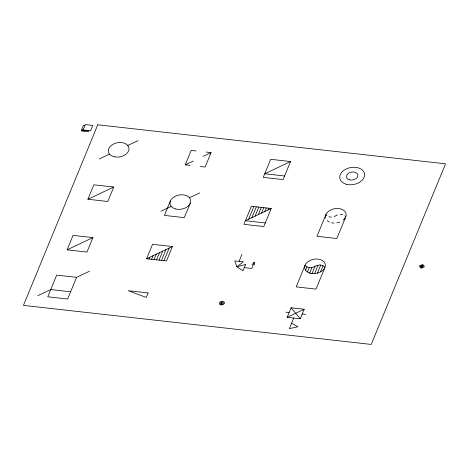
<?xml version="1.0" encoding="UTF-8"?>
<svg xmlns="http://www.w3.org/2000/svg" width="469" height="469" viewBox="0 0 469 469"><rect width="100%" height="100%" fill="white"/><g stroke="black" fill="none" stroke-linecap="round" stroke-linejoin="round"><path stroke-width="0.7" d="M67.108 249.825L73.053 235.379L92.926 237.607L86.976 252.058L67.108 249.825L92.926 237.607M87.914 199.261L93.859 184.809L113.733 187.043L107.788 201.488L87.914 199.261L113.733 187.043M76.576 277.343L67.653 299.011L47.785 296.783L56.702 275.11L76.576 277.343L89.485 271.234M146.598 258.747L152.542 244.302L172.416 246.53L166.472 260.981L146.598 258.747L172.416 246.53M170.382 200.961L164.437 215.406L184.305 217.639L190.256 203.188M190.215 165.399L185.243 164.842L191.188 150.391L196.159 150.948M149.083 259.029L149.828 257.223M151.569 259.31L153.052 255.693M154.049 259.586L156.283 254.169M156.535 259.867L159.507 252.639M159.02 260.143L162.737 251.114M161.5 260.424L165.962 249.584M163.986 260.7L169.192 248.06M206.096 152.062L211.062 152.624L205.117 167.07L200.152 166.513M248.64 219.193L253.846 206.548M251.871 217.663L256.326 206.829M255.095 216.139L258.812 207.105M239.079 261.368L241.975 254.339M258.325 214.609L261.297 207.386M261.55 213.084L263.777 207.661M264.78 211.554L266.263 207.943M268.004 210.03L268.749 208.224M271.234 208.5L263.801 226.562L243.927 224.329L251.361 206.272L271.234 208.5L245.416 220.717L265.29 222.951M290.557 161.547L283.124 179.604L263.25 177.376L270.683 159.313L290.557 161.547L264.739 173.764L284.613 175.992M254.485 264.985L254.356 262.136L251.753 268.461L244.302 267.623M305.595 270.261L306.972 266.908M287.186 317.296L291.102 307.781L304.188 309.253L300.271 318.762L287.186 317.296L304.188 309.253M307.471 272.014L309.3 267.565M309.646 273.034L311.938 267.471M293.729 318.029L289.373 328.622L297.938 326.752L291.601 323.205M312.037 273.544L315.01 266.316A6.543 4.485 -10.5 0 1 324.947 267.436L316.03 289.103L296.156 286.876L305.073 265.202A6.543 4.485 -10.5 0 0 315.01 266.316M314.617 273.591L318.082 265.167M317.402 273.134L320.72 265.067M320.497 271.932L323.053 265.724M420.922 266.849L421.355 265.782M422.499 267.025L422.938 265.958M252 264.709L254.356 262.136M99.299 158.968L109.535 154.125M127.791 145.49L138.027 140.647M185.243 164.842L193.31 161.019M202.995 156.441L211.062 152.624M160.955 211.238L171.191 206.395M189.447 197.754L199.683 192.911M37.848 295.663L50.758 289.561L70.626 291.788M84.819 125.71L83.324 125.54L81.307 130.452L82.796 130.617L85.299 124.572L92.751 125.411L90.523 130.828L83.072 129.995M421.004 266.879L422.405 267.031M285.75 312.155L289.144 312.536M302.229 314.007L305.624 314.388M291.102 307.781L300.271 318.762M337.434 214.99A6.543 4.485 -10.5 0 0 335.822 215.752A6.543 4.485 -10.5 0 1 334.209 216.514M340.254 214.456A6.543 4.485 -10.5 0 1 342.733 214.732M344.885 215.822A6.543 4.485 -10.5 0 1 345.759 216.866L336.836 238.539L316.968 236.306L325.885 214.638A6.543 4.485 -10.5 0 0 326.752 215.676M331.39 217.047A6.543 4.485 -10.5 0 1 328.904 216.766M325.685 218.273A10.465 7.176 -10.5 0 1 338.794 208.529A10.465 7.176 -10.5 0 1 343.074 220.225M339.708 222.089A10.465 7.176 -10.5 0 1 336.789 222.863M334.116 223.056A10.465 7.176 -10.5 0 1 331.63 222.781M329.338 222.03A10.465 7.176 -10.5 0 1 327.292 220.694M221.597 303.115L222.212 303.074L221.603 303.097M82.274 129.995L81.829 131.074L88.348 131.807L88.793 130.722L82.274 129.995M97.769 124.789L23.45 305.389L371.231 344.428L445.55 163.828L97.769 124.789M148.128 292.932L146.269 297.446L128.254 290.698L148.128 292.932M245.592 264.493L243.018 270.754L236.851 266.785L234.776 260.887L243.382 261.854L236.851 266.785L245.592 264.493M419.96 265.624L419.521 266.691L423.9 267.183L424.339 266.116L419.96 265.624M421.895 264.709L420.564 267.94L421.965 268.098L423.296 264.868L421.895 264.709M310.431 273.257A10.465 7.176 -10.5 0 0 325.357 264.838A10.465 7.176 -10.5 0 0 309.241 260.858A10.465 7.176 -10.5 0 0 310.431 273.257M346.673 184.346A12.557 8.612 -10.5 0 0 364.589 174.245A12.557 8.612 -10.5 0 0 345.248 169.467A12.557 8.612 -10.5 0 0 346.673 184.346M349.622 179.879A5.827 3.992 -10.5 0 0 357.929 175.195A5.827 3.992 -10.5 0 0 348.959 172.979A5.827 3.992 -10.5 0 0 349.622 179.879M220.764 304.838A2.615 1.794 -10.5 0 0 224.493 302.734A2.615 1.794 -10.5 0 0 220.465 301.737A2.615 1.794 -10.5 0 0 220.764 304.838M221.274 304.059A1.442 0.991 -10.5 0 0 223.332 302.898A1.442 0.991 -10.5 0 0 221.11 302.347A1.442 0.991 -10.5 0 0 221.274 304.059M175.816 209.033A10.465 7.176 -10.5 0 0 190.66 200.533A10.465 7.176 -10.5 0 0 174.474 196.658A10.465 7.176 -10.5 0 0 175.816 209.033M114.084 156.746A10.465 7.176 -10.5 0 0 129.01 148.327A10.465 7.176 -10.5 0 0 112.894 144.346A10.465 7.176 -10.5 0 0 114.084 156.746"/></g></svg>
